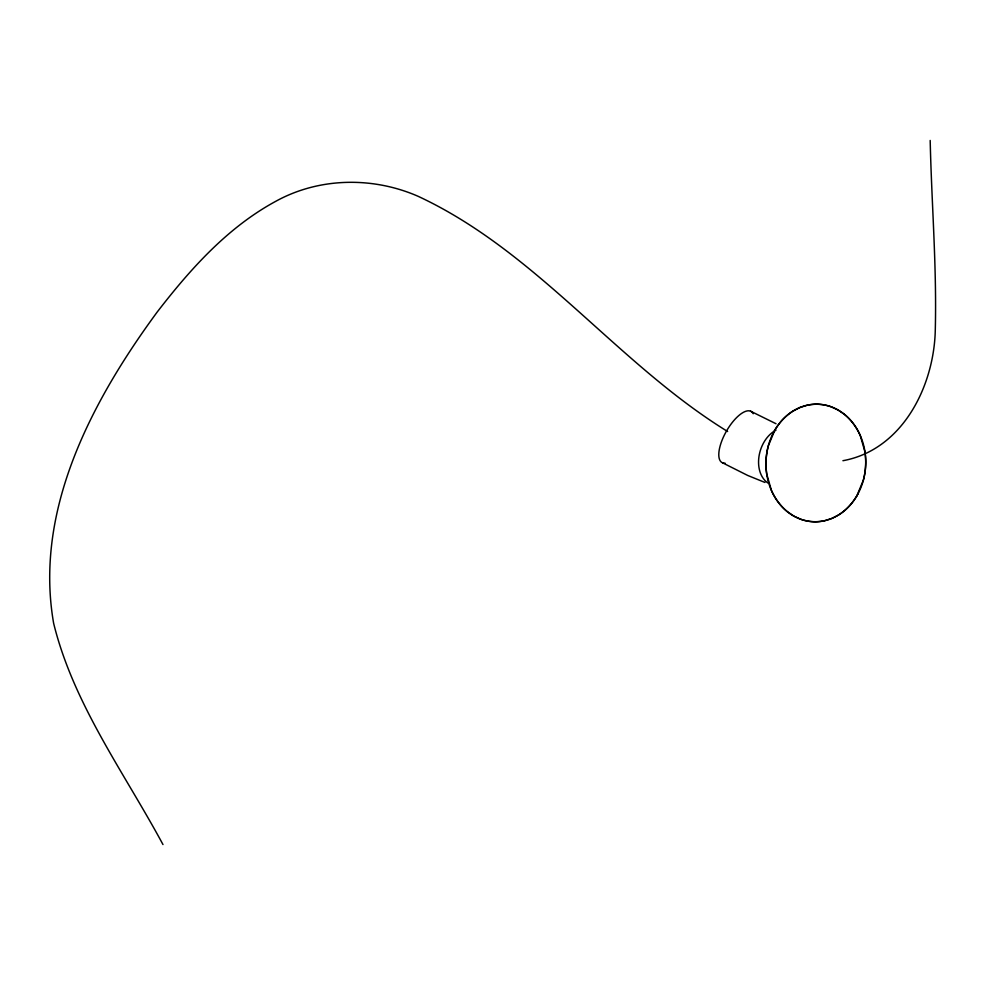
<?xml version="1.0" encoding="UTF-8"?>
<svg xmlns="http://www.w3.org/2000/svg" width="985" height="985" viewBox="0 0 985 985"><rect width="100%" height="100%" fill="white"/><g stroke="black" fill="none" stroke-linecap="round" stroke-linejoin="round"><path stroke-width="1.48" d="M774.838 430.162L768.374 445.7A59.999 50.888 -87.7 0 0 766.773 474.253L771.452 490.493A59.986 50.875 -87.7 0 0 787.446 511.732L793.75 516.054L800.546 519.169A59.999 50.888 -87.7 0 0 824.753 520.671L831.857 518.43L838.592 514.933A59.986 50.875 -87.7 0 0 856.839 495.812M856.851 495.812L863.316 480.274A59.999 50.888 -87.7 0 0 864.916 451.721L860.237 435.481A59.986 50.875 -87.7 0 0 844.243 414.229L837.939 409.92L831.143 406.805A59.999 50.888 -87.7 0 0 806.937 405.303L799.832 407.544L793.085 411.04A59.986 50.875 -87.7 0 0 774.85 430.162M842.926 460.709C901.989 449.899 933.398 387.388 935.233 331.933C936.957 268.08 931.613 204.252 930.185 140.449M764.939 482.453L747.701 475.447L722.547 462.815M775.995 423.722L750.533 411.164M727.62 431.504C616.832 363.317 537.17 251.692 418.022 196.261C372.761 176.5 319.066 177.312 275.578 201.408C227.412 227.535 190.191 269.237 157.144 312.097C92.097 400.649 33.81 510.021 53.646 623.345C73.444 704.029 124.098 772.412 162.981 844.551M768.509 483.352A29.415 21.091 -72.9 0 1 758.93 456.818A29.415 21.091 -72.9 0 1 775.971 430.174M725.058 463.159A29.415 11.66 -60.3 0 1 726.351 431.307A29.415 11.66 -60.3 0 1 753.193 413.725M857.75 494.261A58.817 49.89 -87.7 0 0 818.35 404.219A58.817 49.89 -87.7 0 0 771.427 490.481A58.817 49.89 -87.7 0 0 857.75 494.261"/></g></svg>
